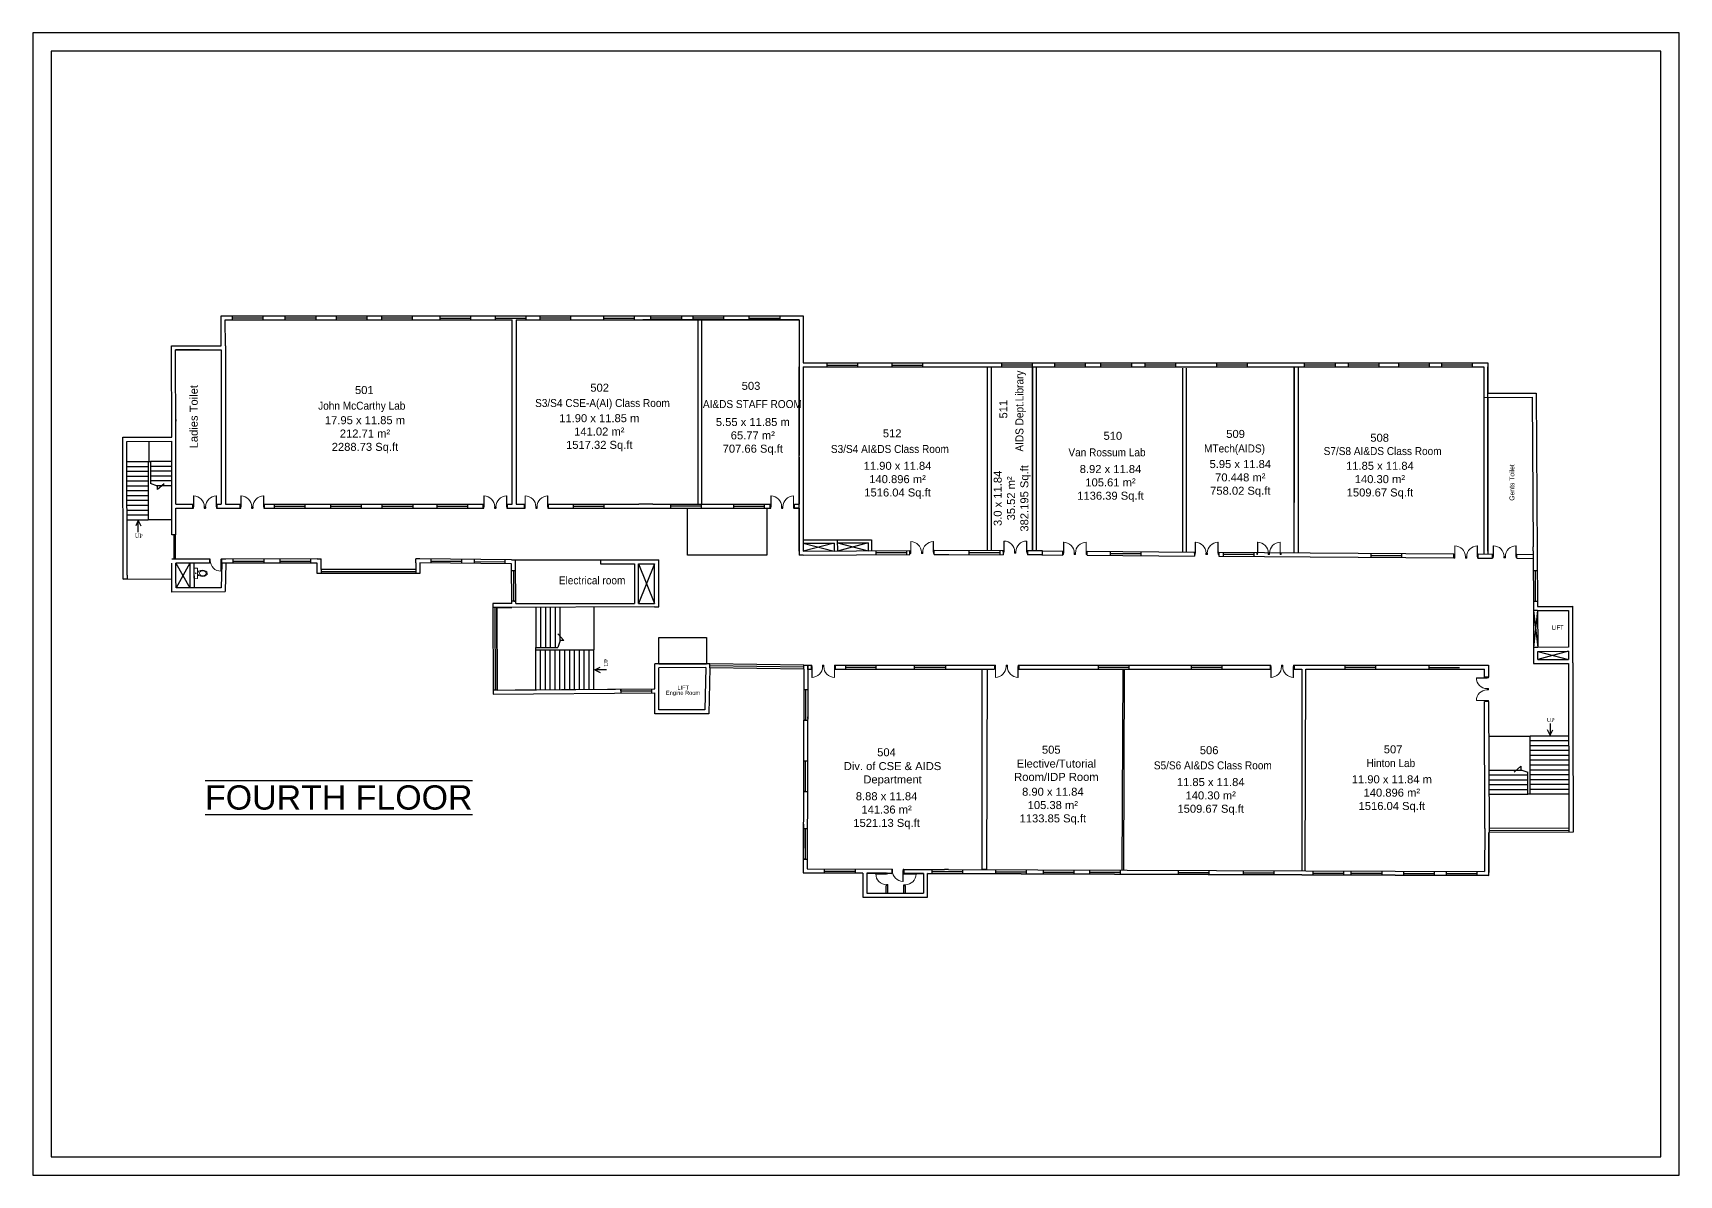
# Model space of a CAD drawing. Header units: metres. Extents: x 25 to 122, y -74 to 416.
# Drawn here: x 25.4 to 121.7, y 84.9 to 151.7 of the extents above; entities that cross this region are included whole.
import ezdxf

# ---------------------------------------------------------------- set-up
doc = ezdxf.new("R2010")
doc.units = ezdxf.units.M
doc.header["$MEASUREMENT"] = 0
doc.linetypes.add('HIDDEN', pattern=[0.375, 0.25, -0.125])
doc.layers.add('DOOR', color=10, linetype='Continuous', lineweight=15)
doc.styles.add('1MM', font='arial.ttf', dxfattribs={"height": 1000})
doc.styles.add('DUTCH', font='dutch.ttf')
doc.styles.add('ROMANT', font='arial.ttf', dxfattribs={"height": 2.5})

# ---------------------------------------------------------------- blocks, each defined once
blk = doc.blocks.new('A$C764D24B9')
at = {"layer": 'DOOR'}
for points in [[(0, 0), (0.06, 0), (0.06, 0.11), (0, 0.11)], [(0.06, 0.11), (0.08, 0.11), (0.08, 1), (0.06, 1)], [(0.94, 0), (1, 0), (1, 0.11), (0.94, 0.11)]]:
    blk.add_lwpolyline(points, close=True, dxfattribs=at)
blk.add_arc((0.06, 0.11), 0.889, 0, 90, dxfattribs=at)
blk = doc.blocks.new('WC1')
at = {"layer": 'DOOR'}
for p, q in [((-29.3, -7.5), (-29.8, -22.7)), ((24.3, -5), (-26.8, -5))]:
    blk.add_line(p, q, dxfattribs=at)
for points in [[(26.8, -7.5), (27.3, -22.7, -0.423393), (24.7, -25.4), (-27.3, -25.4, -0.423393), (-29.8, -22.7), (-29.3, -7.5, -0.405093), (-26.8, -5), (24.3, -5, -0.405093), (26.8, -7.5, -0.407682)], [(11.5, -25.4), (11.5, -33, -0.265683), (10, -73.3, -0.649464), (-14.1, -70.9, -0.243179), (-14, -33), (-14, -25.4), (11.5, -25.4)], [(12.6, -52, 1.119632), (-15.2, -52, 17.71796)]]:
    blk.add_lwpolyline(points, format="xyb", dxfattribs=at)
blk.add_lwpolyline([(-14, -25.4), (-14, -33)], dxfattribs=at)
for centre, radius in [((-7.6, -29.2), 0.636), ((-1.3, -15.2), 1.91), ((5.1, -29.2), 0.636)]:
    blk.add_circle(centre, radius, dxfattribs=at)
blk.add_arc((-26.8, -7.5), 2.54, 90, 178.21009, dxfattribs=at)
blk.add_ellipse((-1.3, -52), major_axis=(0, -22.4), ratio=0.622298, start_param=4.712389, end_param=7.853982, dxfattribs=at)

msp = doc.modelspace()

# ---------------------------------------------------------------- linework, layer by layer
at = {"linetype": 'Continuous', "ltscale": 0.1}
for p, q in [((36.377, 135.179), (70.438, 135.179)), ((36.381, 133.429), (36.377, 135.179)), ((36.377, 134.942), (36.378, 134.942)), ((36.614, 135.179), (36.614, 135.179)), ((36.615, 134.942), (53.408, 134.942)), ((36.618, 133.43), (36.615, 134.942)), ((37.014, 135.176), (37.014, 134.939)), ((37.014, 135.057), (38.813, 135.057)), ((38.813, 135.176), (38.813, 134.939)), ((40.106, 135.186), (40.106, 134.949)), ((40.106, 135.067), (41.905, 135.067)), ((41.905, 135.186), (41.905, 134.949)), ((43.107, 135.178), (43.107, 134.942)), ((43.107, 135.06), (44.907, 135.06)), ((44.907, 135.178), (44.907, 134.942)), ((45.757, 135.174), (45.757, 134.937)), ((45.757, 135.056), (47.556, 135.056)), ((47.556, 135.174), (47.556, 134.937)), ((49.163, 135.166), (49.163, 134.929)), ((49.163, 135.047), (50.962, 135.047)), ((50.962, 135.166), (50.962, 134.929)), ((52.398, 135.17), (52.398, 134.933)), ((52.398, 135.051), (54.198, 135.051)), ((53.41, 124.16, 49.344), (53.408, 134.942)), ((53.645, 134.942), (53.645, 124.16, 49.344)), ((53.645, 134.942), (61.923, 134.942, 0)), ((54.198, 135.17), (54.198, 134.933)), ((55.014, 135.188), (55.014, 134.951)), ((55.014, 135.069), (56.814, 135.069)), ((56.814, 135.188), (56.814, 134.951)), ((58.744, 135.17), (58.744, 134.933)), ((58.744, 135.051), (60.543, 135.051)), ((60.543, 135.17), (60.543, 134.933)), ((70.201, 134.942, 0), (61.044, 134.942, 0)), ((61.505, 135.183), (61.505, 134.946)), ((61.505, 135.064), (63.304, 135.064)), ((61.923, 134.942, 0), (62.16, 134.942, 0)), ((62.16, 134.942, 0), (70.201, 134.942, 0)), ((63.304, 135.183), (63.304, 134.946)), ((63.974, 135.173), (63.974, 134.937)), ((63.974, 135.055), (65.773, 135.055)), ((64.274, 134.942, 0), (64.274, 124.16, 49.344)), ((64.51, 124.16, 49.344), (64.51, 134.942, 0)), ((65.773, 135.173), (65.773, 134.937)), ((67.258, 135.165), (67.258, 134.928)), ((67.258, 135.046), (69.057, 135.046)), ((69.057, 135.165), (69.057, 134.928)), ((70.201, 134.943), (70.201, 132.421)), ((70.201, 134.943), (70.201, 127, 36.344)), ((70.438, 135.179), (70.438, 132.421)), ((33.466, 133.423), (36.381, 133.429)), ((33.477, 128.074), (33.466, 133.423)), ((33.703, 133.187), (36.382, 133.193)), ((33.714, 128.074), (33.703, 133.187)), ((35.111, 133.187), (33.703, 133.187)), ((35.111, 133.187), (33.703, 133.187)), ((36.381, 133.193, 1.229), (36.381, 124.16, 48.115)), ((36.618, 133.429), (36.618, 124.16, 48.115)), ((70.201, 132.421), (70.201, 127, 31.474)), ((70.203, 121.402, 49.344), (70.201, 132.184)), ((70.438, 132.421), (110.499, 132.422)), ((70.438, 132.184), (110.262, 132.185)), ((70.438, 132.184), (70.438, 121.401, 49.344)), ((70.438, 132.184), (70.438, 121.402, 49.344)), ((71.822, 132.416), (71.822, 132.179)), ((71.822, 132.297), (73.621, 132.297)), ((73.621, 132.416), (73.621, 132.179)), ((75.623, 132.402), (75.623, 132.165)), ((75.623, 132.283), (77.422, 132.283)), ((77.422, 132.402), (77.422, 132.165)), ((81.208, 132.184, 0), (81.209, 121.437, 49.182)), ((81.445, 121.435, 49.189), (81.445, 132.184, 0)), ((82.032, 132.422), (82.032, 132.185)), ((82.032, 132.303), (83.831, 132.303)), ((83.831, 132.422), (83.831, 132.185)), ((83.85, 121.414, 49.285), (83.85, 132.184, 0)), ((83.85, 132.184, 0), (83.85, 121.414, 49.285)), ((84.086, 121.414, 49.285), (84.086, 132.184, 0)), ((85.144, 132.422), (85.144, 132.185)), ((85.144, 132.303), (86.943, 132.303)), ((86.943, 132.422), (86.943, 132.185)), ((87.468, 132.184), (95.746, 132.184)), ((87.84, 132.422), (87.84, 132.185)), ((87.84, 132.303), (89.639, 132.303)), ((89.639, 132.422), (89.639, 132.185)), ((90.417, 132.422), (90.417, 132.185)), ((90.417, 132.303), (92.216, 132.303)), ((92.216, 132.422), (92.216, 132.185)), ((92.63, 132.115, 0.001), (92.63, 121.357, 49.228)), ((92.867, 121.356, 49.236), (92.867, 132.115, 0)), ((92.867, 121.356, 49.236), (92.867, 132.115, 0.001)), ((94.611, 132.422), (94.611, 132.185)), ((94.611, 132.303), (96.41, 132.303)), ((96.41, 132.422), (96.41, 132.185)), ((99.173, 121.312, 20.133), (99.171, 132.185, -29.625)), ((99.171, 132.185, -29.625), (99.171, 124.243, 6.719)), ((99.408, 132.185, -29.625), (99.408, 121.31, 20.14)), ((99.758, 132.422), (99.758, 132.185)), ((99.758, 132.303), (101.557, 132.303)), ((101.557, 132.422), (101.557, 132.185)), ((102.317, 132.422), (102.317, 132.185)), ((102.317, 132.304), (104.117, 132.304)), ((104.117, 132.422), (104.117, 132.185)), ((105.264, 132.422), (105.264, 132.185)), ((105.264, 132.304), (107.063, 132.304)), ((107.063, 132.422), (107.063, 132.185)), ((107.789, 132.422), (107.789, 132.185)), ((107.789, 132.304), (109.588, 132.304)), ((109.588, 132.422), (109.588, 132.185)), ((110.262, 132.185), (110.262, 121.402, 49.344)), ((110.499, 132.185), (110.499, 132.185)), ((110.499, 121.402, 49.344), (110.499, 132.185, 0)), ((110.257, 130.416), (110.257, 121.244)), ((110.493, 130.416), (110.493, 121.242)), ((33.715, 129.115), (33.715, 129.02)), ((30.612, 128.067), (33.477, 128.074)), ((30.63, 119.759), (30.612, 128.067)), ((30.849, 127.831), (33.478, 127.837)), ((30.866, 119.996), (30.849, 127.831)), ((33.477, 128.074), (33.477, 128.074)), ((33.487, 122.358, 67.947), (33.478, 127.837, 2.814)), ((33.721, 124.16, 46.534), (33.714, 128.074)), ((70.201, 126.906, 47.969), (70.201, 127, 36.344)), ((70.201, 126.906, 32.024), (70.201, 124.16, 47.969)), ((70.201, 126.906, 36.777), (70.201, 124.16, 49.344)), ((33.721, 124.16, 49.344), (34.714, 124.16, 49.344)), ((33.721, 124.16, 46.534), (34.431, 124.16, 46.534)), ((33.721, 123.923, 49.344), (34.754, 123.923, 49.344)), ((33.726, 122.358, 75.21), (33.726, 123.923, 49.344)), ((34.714, 123.923), (34.714, 124.16, 49.344)), ((35.385, 123.923, 49.344), (35.464, 123.923, 49.344)), ((36.095, 123.923, 49.344), (37.523, 123.923, 49.344)), ((36.135, 124.16, 49.344), (36.381, 124.16, 49.344)), ((36.135, 123.923), (36.135, 124.16, 49.344)), ((36.618, 124.16, 49.344), (37.484, 124.16, 49.344)), ((37.484, 123.923, 49.344), (37.484, 124.16, 49.344)), ((38.155, 123.923, 49.344), (38.233, 123.923, 49.344)), ((38.155, 123.923, 49.344), (38.233, 123.923, 49.344)), ((38.865, 123.923, 49.344), (51.745, 123.923, 49.344)), ((38.904, 123.923, 49.344), (38.904, 124.16, 49.344)), ((38.904, 124.16, 49.344), (51.705, 124.16, 49.344)), ((39.472, 124.163), (39.472, 123.927)), ((39.472, 124.045), (41.271, 124.045)), ((41.271, 124.163), (41.271, 123.927)), ((42.764, 124.152), (42.764, 123.916)), ((42.764, 124.034), (44.563, 124.034)), ((44.563, 124.152), (44.563, 123.916)), ((45.785, 124.16), (45.785, 123.923)), ((45.785, 124.042), (47.584, 124.042)), ((47.584, 124.16), (47.584, 123.923)), ((48.994, 124.16), (48.994, 123.923)), ((48.994, 124.042), (50.793, 124.042)), ((50.793, 124.16), (50.793, 123.923)), ((51.705, 123.923, 49.344), (51.705, 124.16, 49.344)), ((52.376, 123.923, 49.344), (52.455, 123.923, 49.344)), ((52.376, 123.923, 49.344), (52.455, 123.923, 49.344)), ((53.086, 123.923, 49.344), (54.155, 123.923, 49.344)), ((53.125, 123.923, 49.344), (53.125, 124.16, 49.344)), ((53.125, 124.16, 49.344), (53.41, 124.16, 49.344)), ((53.645, 124.16, 49.344), (54.116, 124.16, 49.344)), ((54.116, 123.923, 49.344), (54.116, 124.16, 49.344)), ((54.786, 123.923, 49.344), (54.865, 123.923, 49.344)), ((55.496, 123.923, 49.344), (59.427, 123.923, 49.344)), ((55.536, 124.16, 49.344), (59.387, 124.16, 49.344)), ((55.536, 123.923, 49.344), (55.536, 124.16, 49.344)), ((56.969, 124.16), (56.969, 123.923)), ((56.969, 124.041), (58.768, 124.041)), ((58.768, 124.16), (58.768, 123.923)), ((59.387, 124.16, 49.344), (60.807, 124.16, 49.344)), ((59.427, 123.923, 49.344), (60.807, 123.923, 49.344)), ((61.639, 124.16, 49.344), (60.807, 124.16, 49.344)), ((60.807, 123.923, 49.344), (61.599, 123.923, 49.344)), ((61.599, 123.923, 49.344), (68.536, 123.923, 49.344)), ((61.639, 124.16, 49.344), (61.923, 124.16, 49.344)), ((61.923, 124.16, 49.344), (62.279, 124.16, 49.344)), ((62.16, 124.16, 49.344), (65.467, 124.16, 49.344)), ((62.669, 124.169), (62.669, 123.932)), ((62.669, 124.05), (64.468, 124.05)), ((64.468, 124.169), (64.468, 123.932)), ((65.467, 124.16, 49.344), (65.561, 124.16, 49.344)), ((65.561, 124.16, 49.344), (68.497, 124.16, 49.344)), ((66.359, 124.16), (66.359, 123.923)), ((66.359, 124.041), (68.158, 124.041)), ((68.158, 124.16), (68.158, 123.923)), ((68.497, 123.923, 47.969), (68.497, 124.16, 49.344)), ((69.167, 123.923, 49.344), (69.246, 123.923, 49.344)), ((69.878, 123.923, 49.344), (70.201, 123.923, 49.344)), ((69.917, 124.16, 49.344), (70.201, 124.16, 49.344)), ((69.917, 123.923, 47.969), (69.917, 124.16, 49.344)), ((70.201, 123.923, 47.969), (69.917, 123.923, 47.969)), ((70.201, 123.923, 47.969), (70.201, 121.165, 47.969)), ((31.525, 123.191), (31.374, 122.883)), ((31.525, 122.514), (31.525, 123.191)), ((31.525, 123.191), (31.677, 122.883)), ((33.726, 122.358, 98.687), (33.487, 122.358, 98.687)), ((33.607, 122.358, 98.687), (33.607, 120.938, 98.687)), ((33.701, 120.938, 98.687), (33.701, 122.358, 98.687)), ((70.438, 121.875, 49.344), (72.241, 121.879, 49.344)), ((72.241, 121.879, 49.344), (70.438, 121.401, 49.344)), ((70.438, 121.875, 49.344), (72.241, 121.879, 49.344)), ((72.241, 121.879, 49.344), (70.438, 121.401, 49.344)), ((70.438, 121.875, 49.344), (72.243, 121.406, 49.344)), ((70.438, 121.875, 49.344), (72.243, 121.406, 49.344)), ((70.438, 121.401, 49.344), (76.682, 121.439, 42.13)), ((72.241, 121.879, 49.344), (72.243, 121.406, 49.344)), ((74.236, 121.884, 49.344), (72.432, 121.406, 49.344)), ((72.432, 121.88, 49.344), (74.236, 121.884, 49.344)), ((72.432, 121.88, 49.344), (74.237, 121.424, 49.344)), ((74.677, 121.427, 44.446), (74.677, 121.19, 44.446)), ((76.479, 121.438), (76.479, 121.201)), ((76.682, 121.202, -0.05), (76.682, 121.439, 1.325)), ((78.102, 121.459, 40.49), (82.134, 121.431, 35.832)), ((78.102, 121.211), (78.102, 121.459, 1.153)), ((80.134, 121.438, 9.55), (80.134, 121.201, 9.55)), ((81.933, 121.432, 9.55), (81.933, 121.201, 9.55)), ((82.134, 121.365), (82.134, 121.431)), ((82.134, 121.431), (82.134, 121.194)), ((83.554, 121.365), (83.554, 121.414)), ((83.554, 121.414), (83.554, 121.178)), ((84.447, 121.414, 33.16), (83.554, 121.414, 33.16)), ((84.447, 121.414, 33.16), (85.621, 121.406, 0.675)), ((84.447, 121.178), (84.447, 121.414, 1.375)), ((85.621, 121.169, -0.699), (85.621, 121.406, 0.675)), ((87.052, 121.396, 30.15), (93.335, 121.352, 22.891)), ((87.052, 121.159), (87.052, 121.396, 1.375)), ((113.153, 121.422), (113.152, 121.659)), ((33.726, 120.938, 98.687), (33.489, 120.938, 98.687)), ((33.491, 119.772, 98.687), (33.49, 120.694, 87.728)), ((35.734, 120.938, 98.687), (33.726, 120.938, 98.687)), ((35.694, 120.699, 83.168), (33.727, 120.695, 50.869)), ((33.728, 119.773, 98.687), (33.727, 120.695, 50.869)), ((33.727, 120.695, 50.869), (34.548, 119.25, 98.687)), ((34.541, 120.697), (33.731, 119.246, 98.687)), ((34.541, 120.697), (34.548, 119.25, 98.687)), ((34.778, 120.697), (34.785, 119.251, 98.687)), ((35.694, 120.938, 98.711), (35.694, 120.699, 98.711)), ((36.639, 120.938, 98.687), (36.365, 120.938, 98.687)), ((36.403, 120.705, 98.687), (36.378, 119.259, 98.687)), ((36.64, 120.701, 98.687), (36.403, 120.7, 94.801)), ((36.405, 120.705, 98.711), (36.405, 120.938, 98.711)), ((36.64, 120.701, 98.687), (36.611, 119.043, 98.687)), ((36.633, 120.679, 98.687), (36.64, 120.701, 98.687)), ((41.996, 120.943, 98.687), (36.639, 120.938, 98.687)), ((41.996, 120.706, 98.687), (36.64, 120.701, 98.687)), ((37.062, 120.938), (37.062, 120.701)), ((37.062, 120.82), (38.861, 120.82)), ((38.861, 120.938), (38.861, 120.701)), ((39.798, 120.941), (39.798, 120.704)), ((39.798, 120.822), (41.597, 120.822)), ((41.597, 120.941), (41.597, 120.704)), ((41.996, 120.943, 98.687), (42.233, 120.943, 98.687)), ((41.997, 120.091, 98.687), (41.996, 120.706, 98.687)), ((42.233, 120.707, 98.687), (42.233, 120.943, 98.687)), ((42.233, 120.328, 98.687), (42.233, 120.707, 98.687)), ((47.997, 120.949, 98.687), (47.758, 120.949, 98.687)), ((47.758, 120.712, 98.687), (47.758, 120.949, 98.687)), ((47.758, 120.712, 98.687), (47.758, 120.334, 98.687)), ((53.369, 120.654, 98.687), (47.995, 120.713, 98.687)), ((47.995, 120.713, 98.687), (47.995, 120.097, 98.687)), ((53.372, 120.891, 98.687), (47.997, 120.949, 98.687)), ((48.636, 120.942), (48.636, 120.706)), ((48.636, 120.824), (50.435, 120.824)), ((50.435, 120.942), (50.435, 120.706)), ((51.179, 120.92, 98.687), (51.179, 120.683, 98.687)), ((51.179, 120.802, 98.687), (52.978, 120.777, 98.687)), ((52.978, 120.895, 98.687), (52.979, 120.659, 98.687)), ((53.377, 118.346, 98.687), (53.369, 120.654, 98.687)), ((53.372, 120.891, 98.687), (61.976, 120.891)), ((53.606, 120.655, 98.687), (53.606, 120.891, 98.687)), ((53.613, 118.347, 98.687), (53.606, 120.655, 98.687)), ((58.577, 120.891, 98.687), (58.577, 120.655, 98.687)), ((58.577, 120.655, 98.687), (60.555, 120.655, 98.687)), ((60.555, 120.655, 98.687), (60.555, 118.347, 98.687)), ((60.792, 120.655, 98.687), (61.739, 120.655, 98.687)), ((60.792, 118.347, -1.212), (60.792, 120.655, 98.687)), ((60.792, 120.655, 98.687), (61.739, 118.347, -1.212)), ((61.739, 120.655, 98.687), (60.792, 118.347, -1.212)), ((61.739, 118.347, -1.212), (61.739, 120.655, 98.687)), ((61.976, 118.375), (61.976, 120.891)), ((70.439, 121.165, 49.344), (70.201, 121.165, 49.344)), ((70.439, 121.165, 49.344), (76.682, 121.202, 42.129)), ((74.68, 121.319), (76.479, 121.319)), ((78.102, 121.211, 40.488), (78.951, 121.216, 39.507)), ((78.951, 121.216, 39.507), (82.134, 121.194, 35.83)), ((80.134, 121.319, 9.55), (81.933, 121.319, 9.55)), ((84.447, 121.178, 0), (83.554, 121.178, 0)), ((84.407, 121.178, 33.204), (85.621, 121.169, 31.801)), ((87.052, 121.159, 30.148), (93.335, 121.116, 22.889)), ((88.4, 121.38), (88.4, 121.143)), ((88.4, 121.261), (90.2, 121.261)), ((90.2, 121.38), (90.2, 121.143)), ((93.335, 121.29), (93.335, 121.352)), ((93.335, 121.352), (93.335, 121.116)), ((94.756, 121.342, 21.25), (100.11, 121.305, 15.064)), ((94.756, 121.211), (94.756, 121.342)), ((94.756, 121.342), (94.756, 121.106)), ((94.756, 121.106, 21.248), (100.11, 121.068, 15.062)), ((95.011, 121.341, 20.955), (95.011, 121.104, 20.955)), ((95.011, 121.222, 20.955), (96.81, 121.222, 20.955)), ((96.81, 121.341, 20.955), (96.81, 121.104, 20.955)), ((100.11, 121.305, 15.064), (108.518, 121.246, 5.351)), ((100.11, 121.068, 15.062), (108.518, 121.01, 5.349)), ((103.654, 121.268), (103.654, 121.031)), ((103.654, 121.149), (105.453, 121.149)), ((105.453, 121.268), (105.453, 121.031)), ((108.518, 121), (108.518, 121.246, 1.432)), ((109.938, 121.236, 3.71), (110.777, 121.23, 2.741)), ((109.938, 121), (109.938, 121.236, 1.375)), ((109.938, 121, 3.708), (110.777, 120.994, 2.739)), ((110.777, 120.994, -48.91), (110.777, 121.23, 0.435)), ((112.197, 121.221, 1.1), (113.149, 121.214)), ((112.197, 120.984, -50.978), (112.197, 121.221, -1.633)), ((112.197, 120.984, 1.098), (113.148, 120.977)), ((30.63, 119.759), (33.491, 119.772, 98.687)), ((30.867, 119.759, 98.687), (30.63, 119.759, 98.687)), ((30.866, 119.996, 98.687), (30.867, 119.759, 98.687)), ((33.495, 119.008, 98.687), (33.491, 119.772, 98.687)), ((33.731, 119.246, 98.687), (33.728, 119.773, 98.687)), ((47.995, 120.097, 98.687), (41.997, 120.091, 98.687)), ((47.758, 120.334, 98.687), (42.233, 120.328, 98.687)), ((42.233, 120.328, 98.687), (42.234, 120.091, 98.687)), ((42.234, 120.21, 98.687), (47.758, 120.21, 98.687)), ((47.758, 120.334, 98.687), (47.758, 120.097, 98.687)), ((53.377, 120.277), (53.614, 120.277)), ((53.495, 118.478), (53.495, 120.277)), ((113.172, 120.266), (113.409, 120.266)), ((113.29, 118.467), (113.29, 120.266)), ((36.615, 119.023, 98.687), (33.495, 119.008, 98.687)), ((36.378, 119.259, 98.687), (33.731, 119.246, 98.687)), ((52.507, 118.106), (52.27, 118.106)), ((52.389, 118.106), (52.405, 113.272)), ((52.507, 118.106, 98.687), (53.378, 118.109, 98.687)), ((52.523, 113.272, 98.687), (52.507, 118.106, 98.687)), ((53.613, 118.478, 98.687), (53.376, 118.478, 98.687)), ((53.495, 118.478), (53.613, 118.478, 98.687)), ((53.613, 118.347, 98.687), (60.555, 118.347, 98.687)), ((60.792, 118.347, 98.687), (61.739, 118.347, 98.687)), ((61.74, 118.137), (61.977, 118.138)), ((113.172, 118.467), (113.409, 118.467)), ((113.174, 117.92), (113.174, 114.822)), ((113.411, 117.92), (113.174, 117.92)), ((113.411, 117.92), (113.174, 115.768)), ((113.174, 117.92), (113.416, 115.769)), ((113.411, 117.92), (113.416, 115.769)), ((113.416, 115.769), (113.174, 115.768)), ((115.222, 115.774), (113.416, 115.769)), ((61.988, 114.804), (61.751, 114.803)), ((64.969, 114.814, 98.687), (61.988, 114.804)), ((64.965, 114.577, 98.687), (64.969, 114.814, 98.687)), ((70.473, 114.603), (64.967, 114.696, 98.687)), ((70.477, 114.721), (64.969, 114.814, 98.687)), ((70.473, 114.484), (70.473, 114.722)), ((70.477, 114.721), (70.71, 114.721)), ((70.71, 114.483), (70.71, 114.721)), ((70.71, 114.721), (70.934, 114.721)), ((70.71, 114.721), (70.71, 114.484)), ((70.894, 114.721), (70.894, 114.484)), ((71.565, 114.721), (71.644, 114.721)), ((72.275, 114.721), (78.753, 114.721)), ((72.314, 114.721), (72.314, 114.484)), ((72.907, 114.721), (72.907, 114.484)), ((74.706, 114.484), (74.706, 114.721)), ((76.954, 114.484), (76.954, 114.721)), ((78.753, 114.721), (81.676, 114.721)), ((78.753, 114.721), (78.753, 114.484)), ((81.637, 114.721), (81.637, 114.484)), ((82.308, 114.721), (82.387, 114.721)), ((83.018, 114.721), (97.792, 114.721)), ((83.057, 114.721), (83.057, 114.484)), ((87.695, 114.721), (87.695, 114.484)), ((89.495, 114.721), (89.495, 114.484)), ((93.132, 114.721), (93.132, 114.484)), ((94.931, 114.721), (94.931, 114.484)), ((97.753, 114.721), (97.753, 114.484)), ((98.424, 114.721), (98.503, 114.721)), ((99.134, 114.721), (110.536, 114.721)), ((99.173, 114.721), (99.173, 114.484)), ((102.126, 114.723), (102.126, 114.486)), ((103.925, 114.723), (103.925, 114.486)), ((107.05, 114.718), (107.05, 114.481)), ((110.536, 114.721), (110.539, 114.029)), ((113.174, 114.822), (115.224, 114.827)), ((113.418, 115.533), (115.222, 115.537)), ((115.222, 115.537), (113.418, 115.059)), ((113.418, 115.059), (113.418, 115.533)), ((113.418, 115.533), (115.223, 115.063)), ((113.418, 115.059), (115.223, 115.063)), ((58.24, 114.457), (58.547, 114.608)), ((58.917, 114.457), (58.24, 114.457)), ((58.24, 114.457), (58.547, 114.305)), ((64.728, 114.582, 98.687), (61.989, 114.572)), ((64.728, 114.582, 98.687), (64.683, 112.118, 8.504)), ((64.965, 114.577, 98.687), (64.915, 111.881)), ((70.473, 114.484), (64.965, 114.577, 98.687)), ((70.473, 114.484), (70.432, 102.559)), ((70.71, 114.483), (70.67, 102.795)), ((70.71, 114.484), (70.894, 114.484)), ((72.314, 114.484), (78.989, 114.484)), ((72.907, 114.603), (74.706, 114.603)), ((76.954, 114.603), (78.753, 114.603)), ((78.989, 114.484), (81.637, 114.484)), ((78.989, 114.484), (78.989, 114.484)), ((80.915, 102.755), (80.915, 114.484)), ((81.196, 114.484, 0), (81.151, 102.755)), ((83.057, 114.484), (97.753, 114.484)), ((87.695, 114.603), (89.495, 114.603)), ((89.131, 114.485), (89.086, 102.72, 0)), ((89.225, 114.484), (89.181, 102.72, 0)), ((93.132, 114.603), (94.931, 114.603)), ((99.173, 114.484), (99.605, 114.484)), ((99.605, 114.484), (99.605, 102.685)), ((99.802, 102.684), (99.847, 114.484)), ((99.847, 114.484), (110.301, 114.484)), ((102.126, 114.604), (103.925, 114.604)), ((107.05, 114.599), (108.849, 114.599)), ((110.539, 114.029), (110.3, 114.029)), ((110.302, 114.029), (110.301, 114.484)), ((52.523, 113.272), (52.286, 113.271)), ((52.523, 113.272, 98.687), (61.756, 113.337)), ((53.583, 113.28), (61.685, 113.336, 0.758)), ((59.764, 113.217, 2.065), (59.763, 113.323)), ((59.763, 113.323), (59.763, 113.086)), ((59.764, 113.217, 2.065), (61.563, 113.217, 2.065)), ((61.563, 113.335, 2.065), (61.563, 113.099, 2.065)), ((61.759, 111.881), (61.756, 113.1)), ((61.995, 112.118), (61.993, 113.337)), ((70.469, 113.311), (70.706, 113.311)), ((70.587, 111.512), (70.587, 113.311)), ((64.915, 111.881), (61.759, 111.881)), ((64.683, 112.118), (61.995, 112.118)), ((110.321, 105.168), (110.305, 112.609)), ((110.545, 112.609), (110.305, 112.609)), ((110.545, 112.609), (110.579, 105.17)), ((70.587, 111.512), (70.468, 111.512, 98.687)), ((70.468, 111.512, 98.687), (70.705, 111.512, 98.687)), ((70.7, 111.61), (70.7, 111.704)), ((114.142, 110.629), (113.99, 110.936)), ((114.142, 111.306), (114.142, 110.629)), ((114.142, 110.629), (114.293, 110.936)), ((70.455, 109.131), (70.692, 109.131)), ((70.573, 107.332), (70.573, 109.131)), ((70.573, 107.332), (70.454, 107.332, 98.687)), ((70.454, 107.332, 98.687), (70.691, 107.332, 98.687)), ((70.442, 105.414), (70.431, 102.559)), ((70.441, 105.161), (70.678, 105.161)), ((70.56, 103.362), (70.56, 105.161)), ((110.579, 105.17), (110.58, 104.933)), ((110.579, 105.051), (115.247, 105.072)), ((115.247, 105.19), (115.248, 104.954)), ((110.549, 102.407), (110.557, 104.933)), ((70.56, 103.362), (70.44, 103.361, 98.687)), ((70.44, 103.361, 98.687), (70.677, 103.362, 98.687)), ((70.431, 102.559), (73.924, 102.546)), ((70.432, 102.796), (70.433, 102.796)), ((73.924, 102.546), (70.432, 102.559)), ((70.67, 102.795), (75.617, 102.776)), ((71.666, 102.784), (71.666, 102.547)), ((71.666, 102.666), (73.466, 102.666)), ((73.466, 102.784), (73.466, 102.547)), ((73.924, 102.546), (73.924, 101.14)), ((75.313, 102.54), (74.161, 102.545)), ((74.161, 102.545), (75.313, 102.54)), ((74.161, 102.545), (74.161, 101.377)), ((75.617, 102.539), (75.392, 102.54)), ((75.392, 102.54), (75.617, 102.539)), ((75.617, 102.777), (75.617, 102.539)), ((76.327, 102.777), (76.327, 102.537)), ((76.327, 102.773), (78.707, 102.764)), ((77.475, 102.532), (76.406, 102.536)), ((76.406, 102.536), (77.475, 102.532)), ((77.475, 102.532), (77.475, 101.37)), ((110.549, 102.407), (77.712, 102.531)), ((77.712, 102.531), (110.549, 102.407)), ((77.712, 101.14), (77.712, 102.531)), ((77.959, 102.76), (77.959, 102.524)), ((77.959, 102.642), (79.758, 102.642)), ((78.944, 102.763), (78.707, 102.764)), ((78.944, 102.763), (110.313, 102.644)), ((79.758, 102.76), (79.758, 102.524)), ((81.151, 102.755), (80.915, 102.755)), ((81.681, 102.746), (81.681, 102.509)), ((81.681, 102.628), (83.48, 102.628)), ((83.48, 102.746), (83.48, 102.509)), ((84.47, 102.736), (84.47, 102.499)), ((84.47, 102.617), (86.27, 102.617)), ((86.27, 102.736), (86.27, 102.499)), ((87.192, 102.725), (87.192, 102.488)), ((87.192, 102.607), (88.991, 102.607)), ((88.991, 102.725), (88.991, 102.488)), ((92.368, 102.706), (92.368, 102.469)), ((92.368, 102.587), (94.167, 102.587)), ((94.167, 102.706), (94.167, 102.469)), ((96.176, 102.691), (96.176, 102.454)), ((96.176, 102.573), (97.975, 102.573)), ((97.975, 102.691), (97.975, 102.454)), ((100.253, 102.676), (100.253, 102.439)), ((100.253, 102.557), (102.052, 102.557)), ((102.052, 102.676), (102.052, 102.439)), ((102.488, 102.667), (102.488, 102.43)), ((102.488, 102.549), (104.287, 102.549)), ((104.287, 102.667), (104.287, 102.43)), ((105.561, 102.655), (105.561, 102.419)), ((105.561, 102.537), (107.36, 102.537)), ((107.36, 102.655), (107.36, 102.419)), ((108.065, 102.655), (108.065, 102.419)), ((108.065, 102.537), (109.864, 102.537)), ((109.864, 102.655), (109.864, 102.419)), ((110.55, 102.643), (110.55, 102.643)), ((74.161, 101.377), (77.475, 101.377)), ((75.297, 101.374), (75.297, 101.835)), ((75.392, 101.835), (75.297, 101.835)), ((75.392, 101.377), (75.392, 101.874)), ((76.327, 101.377), (76.327, 101.87)), ((76.327, 101.83), (76.422, 101.83)), ((76.422, 101.374), (76.422, 101.83)), ((73.924, 101.14), (77.712, 101.14))]:
    msp.add_line(p, q, dxfattribs=at)
at = {"linetype": 'HIDDEN', "ltscale": 950}
for p, q in [((32.163, 126.65), (32.163, 127.834)), ((32.652, 125.216), (32.242, 125.359)), ((33.03, 125.349), (32.652, 125.006)), ((32.652, 125.006), (32.652, 125.23)), ((56.214, 116.174), (56.071, 115.764)), ((56.081, 116.552), (56.424, 116.174)), ((56.424, 116.174), (56.2, 116.174)), ((112.046, 108.47), (112.424, 108.813)), ((112.424, 108.813), (112.424, 108.589)), ((112.424, 108.603), (112.834, 108.46))]:
    msp.add_line(p, q, dxfattribs=at)
at = {"linetype": 'Continuous', "ltscale": 0.1}
for points in [[(25.357, 84.872), (121.69, 84.872), (121.69, 151.744), (25.357, 151.744)], [(26.418, 85.933), (120.63, 85.933), (120.63, 150.684), (26.418, 150.684)]]:
    msp.add_lwpolyline(points, close=True, dxfattribs=at)
for points in [[(110.262, 132.185), (110.257, 130.407), (113.099, 130.416), (113.152, 121.659)], [(110.263, 132.422), (110.263, 132.422)], [(110.499, 132.422), (110.494, 130.644), (113.334, 130.654), (113.409, 118.157), (115.452, 118.162), (115.484, 104.955), (110.557, 104.933), (110.549, 102.587)], [(32.099, 126.65), (32.099, 123.241)], [(32.242, 126.65), (32.242, 125.359)], [(30.855, 124.946), (32.099, 124.946)], [(30.856, 124.662), (32.099, 124.662)], [(30.856, 124.378), (32.099, 124.378)], [(30.857, 124.094), (32.099, 124.094)], [(30.858, 123.81), (32.099, 123.81)], [(30.858, 123.525), (32.099, 123.525)], [(30.859, 123.241), (32.099, 123.241)], [(33.425, 123.241), (32.099, 123.241)], [(113.153, 121.422), (113.174, 117.92)], [(53.377, 118.346), (52.269, 118.342), (52.287, 113.034), (61.756, 113.1)], [(61.74, 118.137), (52.507, 118.106), (52.523, 113.272), (61.756, 113.337), (61.751, 114.803)], [(58.189, 118.125), (58.189, 115.622)], [(61.977, 118.138), (61.976, 118.375)], [(113.409, 118.168), (115.452, 118.173), (115.484, 104.955), (110.557, 104.933)], [(113.411, 117.92), (115.216, 117.924), (115.221, 115.774)], [(54.78, 115.764), (56.071, 115.764)], [(54.78, 115.622), (58.189, 115.622)], [(56.484, 113.3), (56.484, 115.622)], [(56.768, 113.302), (56.768, 115.622)], [(57.052, 113.304), (57.052, 115.622)], [(57.337, 113.306), (57.337, 115.622)], [(57.621, 113.308), (57.621, 115.622)], [(57.905, 113.31), (57.905, 115.622)], [(58.189, 113.312), (58.189, 115.622)], [(115.224, 114.827), (115.247, 105.19), (110.579, 105.17)], [(115.222, 115.537), (115.223, 115.063)], [(61.993, 113.102), (61.993, 113.102), (61.989, 114.572)], [(110.554, 110.578), (112.977, 110.578)], [(112.977, 107.169), (112.977, 110.578)], [(115.234, 110.578), (112.977, 110.578)], [(115.234, 110.294), (112.977, 110.294)], [(115.235, 110.01), (112.977, 110.01)], [(115.236, 109.726), (112.977, 109.726)], [(115.237, 109.442), (112.977, 109.442)], [(115.237, 109.158), (112.977, 109.158)], [(115.238, 108.874), (112.977, 108.874)], [(112.834, 107.169), (112.834, 108.46)], [(110.321, 105.168), (110.313, 102.644)]]:
    msp.add_lwpolyline(points, dxfattribs=at)
at = {"linetype": 'HIDDEN', "ltscale": 950}
for points in [[(30.851, 126.65), (32.242, 126.65)], [(30.852, 126.366), (32.099, 126.366)], [(33.48, 126.65), (32.242, 126.65)], [(33.48, 126.366), (32.242, 126.366)], [(30.853, 126.082), (32.099, 126.082)], [(30.853, 125.798), (32.099, 125.798)], [(30.854, 125.514), (32.099, 125.514)], [(33.481, 126.082), (32.242, 126.082)], [(33.481, 125.798), (32.242, 125.798)], [(33.482, 125.514), (32.242, 125.514)], [(30.854, 125.23), (32.099, 125.23)], [(33.482, 125.23), (32.612, 125.23)], [(54.78, 118.114), (54.78, 115.764)], [(55.064, 118.115), (55.064, 115.764)], [(55.348, 118.116), (55.348, 115.764)], [(55.632, 118.117), (55.632, 115.764)], [(55.916, 118.118), (55.916, 115.764)], [(56.2, 118.119), (56.2, 116.134)], [(54.78, 113.288), (54.78, 115.764)], [(55.064, 113.29), (55.064, 115.622)], [(55.348, 113.292), (55.348, 115.622)], [(55.632, 113.294), (55.632, 115.622)], [(55.916, 113.296), (55.916, 115.622)], [(56.2, 113.298), (56.2, 115.622)], [(110.563, 108.589), (112.464, 108.589)], [(110.565, 108.305), (112.834, 108.305)], [(110.566, 108.021), (112.834, 108.021)], [(115.239, 108.589), (112.977, 108.589)], [(115.239, 108.305), (112.977, 108.305)], [(115.24, 108.021), (112.977, 108.021)], [(110.567, 107.737), (112.834, 107.737)], [(110.568, 107.453), (112.834, 107.453)], [(110.57, 107.169), (112.834, 107.169)], [(115.242, 107.169), (112.834, 107.169)], [(115.241, 107.737), (112.977, 107.737)], [(115.241, 107.453), (112.977, 107.453)]]:
    msp.add_lwpolyline(points, dxfattribs=at)
at = {"linetype": 'Continuous', "ltscale": 0.1, "elevation": 49.344}
for points in [[(70.437, 122.064), (72.43, 122.069), (72.432, 121.406)], [(70.437, 122.064), (72.43, 122.069), (72.432, 121.406)], [(72.241, 121.879), (72.243, 121.406)], [(72.432, 122.069), (74.424, 122.074), (74.426, 121.425)], [(74.236, 121.884), (74.237, 121.424)]]:
    msp.add_lwpolyline(points, dxfattribs=at)
at = {"linetype": 'Continuous', "ltscale": 0.1, "elevation": 97.331}
msp.add_lwpolyline([(64.776, 114.777), (61.986, 114.777), (61.986, 116.35), (64.776, 116.35)], close=True, dxfattribs=at)
at = {"linetype": 'Continuous', "ltscale": 0.1}
msp.add_polyline3d([(68.307, 123.923, 47.969), (68.307, 121.165, 47.969), (63.67, 121.165, 47.969), (63.67, 123.923, 49.344)], close=True, dxfattribs=at)

# ---------------------------------------------------------------- block references
at = {"linetype": 'Continuous', "ltscale": 0.1, "xscale": 0.7101901345257119, "yscale": 0.7101901345257119, "zscale": 0.7101901345257119}
for p in [(34.714, 123.923), (37.484, 123.923, 49.344), (51.705, 123.923, 49.344), (54.116, 123.923, 49.344), (68.497, 123.923, 47.969), (76.682, 121.256), (82.134, 121.286), (85.621, 121.211), (93.335, 121.211), (96.976, 121.211), (108.518, 121), (110.777, 121.005, -46.534)]:
    msp.add_blockref('A$C764D24B9', p, dxfattribs=at)
at = {"linetype": 'Continuous', "ltscale": 0.1, "extrusion": (0, 0, -1), "xscale": 0.7101901345257119, "yscale": 0.7101901345257119, "zscale": -0.7101901345250224}
for p in [(-36.135, 123.923), (-38.904, 123.923, -49.344), (-53.125, 123.923, -49.344), (-55.536, 123.923, -49.344), (-69.917, 123.923, -47.969), (-78.102, 121.256), (-83.554, 121.286), (-87.042, 121.211), (-94.756, 121.211), (-98.396, 121.211), (-109.938, 121), (-112.197, 121.005, 46.534)]:
    msp.add_blockref('A$C764D24B9', p, dxfattribs=at)
at = {"linetype": 'Continuous', "ltscale": 0.1}
for name, p, xscale, yscale, zscale, rotation in [('A$C764D24B9', (36.405, 120.938, 98.711), 0.7101901345257119, 0.7101901345257119, 0.7101901345257119, 180), ('WC1', (34.726, 120.091), -0.0104384901668937, 0.0104384901668937, 0.0104384901660951, 90), ('A$C764D24B9', (72.314, 114.721), 0.7101901345257119, 0.7101901345257119, 0.7101901345257119, 180), ('A$C764D24B9', (83.057, 114.721), 0.7101901345257119, 0.7101901345257119, 0.7101901345257119, 180), ('A$C764D24B9', (99.173, 114.721), 0.7101901345257119, 0.7101901345257119, 0.7101901345257119, 180), ('A$C764D24B9', (110.537, 112.609), 0.7101901345257119, 0.7101901345257119, 0.7101901345257119, 89.99999999999999), ('A$C764D24B9', (76.327, 102.777), 0.7101901345257119, 0.7101901345257119, 0.7101901345257119, 180), ('A$C764D24B9', (76.327, 102.54), 0.7101901345257119, 0.7101901345257119, 0.7101901345257119, 270)]:
    msp.add_blockref(name, p, dxfattribs=dict(at, xscale=xscale, yscale=yscale, zscale=zscale, rotation=rotation))
at = {"linetype": 'Continuous', "ltscale": 0.1, "extrusion": (0, 0, -1), "xscale": 0.7101901345257119, "yscale": 0.7101901345257119, "zscale": -0.7101901345250224}
for p, rotation in [((-70.894, 114.721), 180), ((-81.637, 114.721), 180), ((-97.753, 114.721), 180), ((-110.537, 114.029), 270), ((-75.392, 102.545), 270)]:
    msp.add_blockref('A$C764D24B9', p, dxfattribs=dict(at, rotation=rotation))

# ---------------------------------------------------------------- texts
at = {"linetype": 'Continuous', "ltscale": 0.1, "style": 'ROMANT', "width": 0.9}
msp.add_text('AIDS Dept.Library', height=0.46823, rotation=90, dxfattribs=at).set_placement((83.322, 127.231, 71.283))
for s, height, p in [('John McCarthy Lab', 0.46823, (42.05, 129.683, 48.656)), ('S3/S4 CSE-A(AI) Class Room', 0.46823, (54.746, 129.841, 48.656)), ('AI&DS STAFF ROOM', 0.46823, (64.566, 129.78, 38.925)), ('S3/S4 AI&DS Class Room', 0.46823, (72.055, 127.15, 48.081)), ('Van Rossum Lab', 0.46823, (85.954, 126.952, 72.641)), ('MTech(AIDS)', 0.46823, (93.894, 127.181, 72.641)), ('S7/S8 AI&DS Class Room', 0.46823, (100.891, 127.028, 48.656)), ('Electrical room', 0.46823, (56.135, 119.46)), ('S5/S6 AI&DS Class Room', 0.46823, (90.953, 108.626, 72.641)), ('Hinton Lab', 0.4682, (103.401, 108.76, 23.984))]:
    msp.add_text(s, height=height, dxfattribs=at).set_placement(p)
at = {"style": 'DUTCH', "width": 0.9}
for p in [(31.327, 122.18), (113.947, 111.406)]:
    msp.add_text('UP', height=0.2367, dxfattribs=at).set_placement(p)
msp.add_text('UP', height=0.2367, rotation=90, dxfattribs=at).set_placement((59.017, 114.651))
at = {"linetype": 'Continuous', "ltscale": 0.1, "attachment_point": 1, "rotation": 90, "style": 'ROMANT'}
for s, width, gutter_width, heights, insert, char_height in [('Ladies Toilet', 390.63284, 9.469, [-0.476], (34.533, 127.419, 0.079), 0.46823), ('511', 3.90614, 12.5, [-0.478], (81.911, 129.168), 0.4682), ('\\pxqc;{\\C0;3.0 x 11.84\\P35.52 m²\\P382.195 Sq.ft}', 6.29239, 2.341, [-2.171], (81.582, 121.347), 0.46823)]:
    msp.add_mtext_dynamic_manual_height_columns(s, width=width, gutter_width=gutter_width, heights=heights, dxfattribs=dict(at, insert=insert, char_height=char_height))
at = {"linetype": 'Continuous', "ltscale": 0.1, "attachment_point": 1, "style": 'ROMANT'}
for s, width, gutter_width, heights, insert, char_height in [('501', 3.90614, 12.5, [-0.478], (44.204, 131.068), 0.4682), ('502', 3.90614, 12.5, [-0.478], (57.976, 131.207), 0.4682), ('503', 3.90614, 12.5, [-0.478], (66.835, 131.315, 24.672), 0.4682), ('\\pxqc;{\\C0;17.95 x 11.85 m\\P212.71 m²\\P2288.73 Sq.ft}', 6.29239, 2.341, [-2.171], (41.643, 129.304), 0.46823), ('\\pxqc;{\\C0;11.90 x 11.85 m\\P141.02 m²\\P1517.32 Sq.ft}', 6.29239, 2.341, [-2.171], (55.355, 129.422), 0.46823), ('\\pxqc;{\\C0;5.55 x 11.85 m\\P65.77 m²\\P707.66 Sq.ft}', 6.29239, 2.341, [-2.171], (64.339, 129.198), 0.46823), ('512', 3.90614, 12.5, [-0.478], (75.094, 128.534), 0.4682), ('510', 3.90614, 12.5, [-0.478], (88.009, 128.389), 0.4682), ('509', 3.90614, 12.5, [-0.478], (95.191, 128.5, 24.615), 0.4682), ('508', 3.90614, 12.5, [-0.478], (103.622, 128.276), 0.4682), ('\\pxqc;{\\C0;11.90 x 11.84\\P140.896 m²\\P1516.04 Sq.ft}', 6.29239, 2.341, [-2.171], (72.809, 126.633), 0.46823), ('\\pxqc;{\\C0;8.92 x 11.84\\P105.61 m²\\P1136.39 Sq.ft}', 6.29239, 2.341, [-2.171], (85.271, 126.443), 0.46823), ('\\pxqc;{\\C0;5.95 x 11.84\\P70.448 m²\\P758.02 Sq.ft}', 6.29239, 2.341, [-2.171], (92.867, 126.735, 24.618), 0.46823), ('\\pxqc;{\\C0;11.85 x 11.84\\P140.30 m²\\P1509.67 Sq.ft}', 6.29239, 2.341, [-2.171], (101.037, 126.633), 0.46823), ('\\pxqc;LIFT ', 1.59633, 11.837, [-0.237], (113.794, 117.051), 0.23673), ('\\pxqc;Engine Room ', 2.21709, 11.837, [-0.306], (62.291, 113.225), 0.23673), ('\\pxqc;LIFT ', 1.59633, 11.837, [-0.237], (62.617, 113.533), 0.23673), ('504', 3.90614, 12.5, [-0.478], (74.763, 109.862), 0.4682), ('505', 3.90614, 12.5, [-0.478], (84.404, 110.012), 0.4682), ('506', 3.90614, 12.5, [-0.478], (93.644, 109.982), 0.4682), ('507', 3.90614, 12.5, [-0.478], (104.41, 110.035), 0.4682), ('\\pxqc;Div. of CSE & AIDS Department', 6.29239, 2.341, [-1.387], (72.516, 109.052), 0.46823), ('\\pxqc;{\\C0;Elective/Tutorial Room/IDP Room}', 6.29239, 2.341, [-1.273], (82.105, 109.198), 0.46823), ('{\\L\\OFOURTH FLOOR}', 30.38024, 11.837, [-1.989], (35.43, 107.691), 1.42038), ('\\pxqc;{\\C0;11.85 x 11.84\\P140.30 m²\\P1509.67 Sq.ft}', 6.29239, 2.341, [-2.171], (91.135, 108.116), 0.46823), ('\\pxqc;{\\C0;11.90 x 11.84 m\\P140.896 m²\\P1516.04 Sq.ft}', 6.29239, 2.341, [-2.171], (101.735, 108.278), 0.46823), ('\\pxqc;{\\C0;8.88 x 11.84\\P141.36 m²\\P1521.13 Sq.ft}', 6.29239, 2.341, [-2.171], (72.167, 107.288), 0.46823), ('\\pxqc;{\\C0;8.90 x 11.84\\P105.38 m²\\P1133.85 Sq.ft}', 6.29239, 2.341, [-2.171], (81.897, 107.551), 0.46823)]:
    msp.add_mtext_dynamic_manual_height_columns(s, width=width, gutter_width=gutter_width, heights=heights, dxfattribs=dict(at, insert=insert, char_height=char_height))
at = {"insert": (111.767, 124.353, 0.079), "char_height": 0.28408, "attachment_point": 1, "rotation": 90, "style": '1MM'}
msp.add_mtext_dynamic_manual_height_columns('Gents Toilet', width=390.63284, gutter_width=9.469, heights=[-0.294], dxfattribs=at)

doc.saveas('drawing.dxf')
